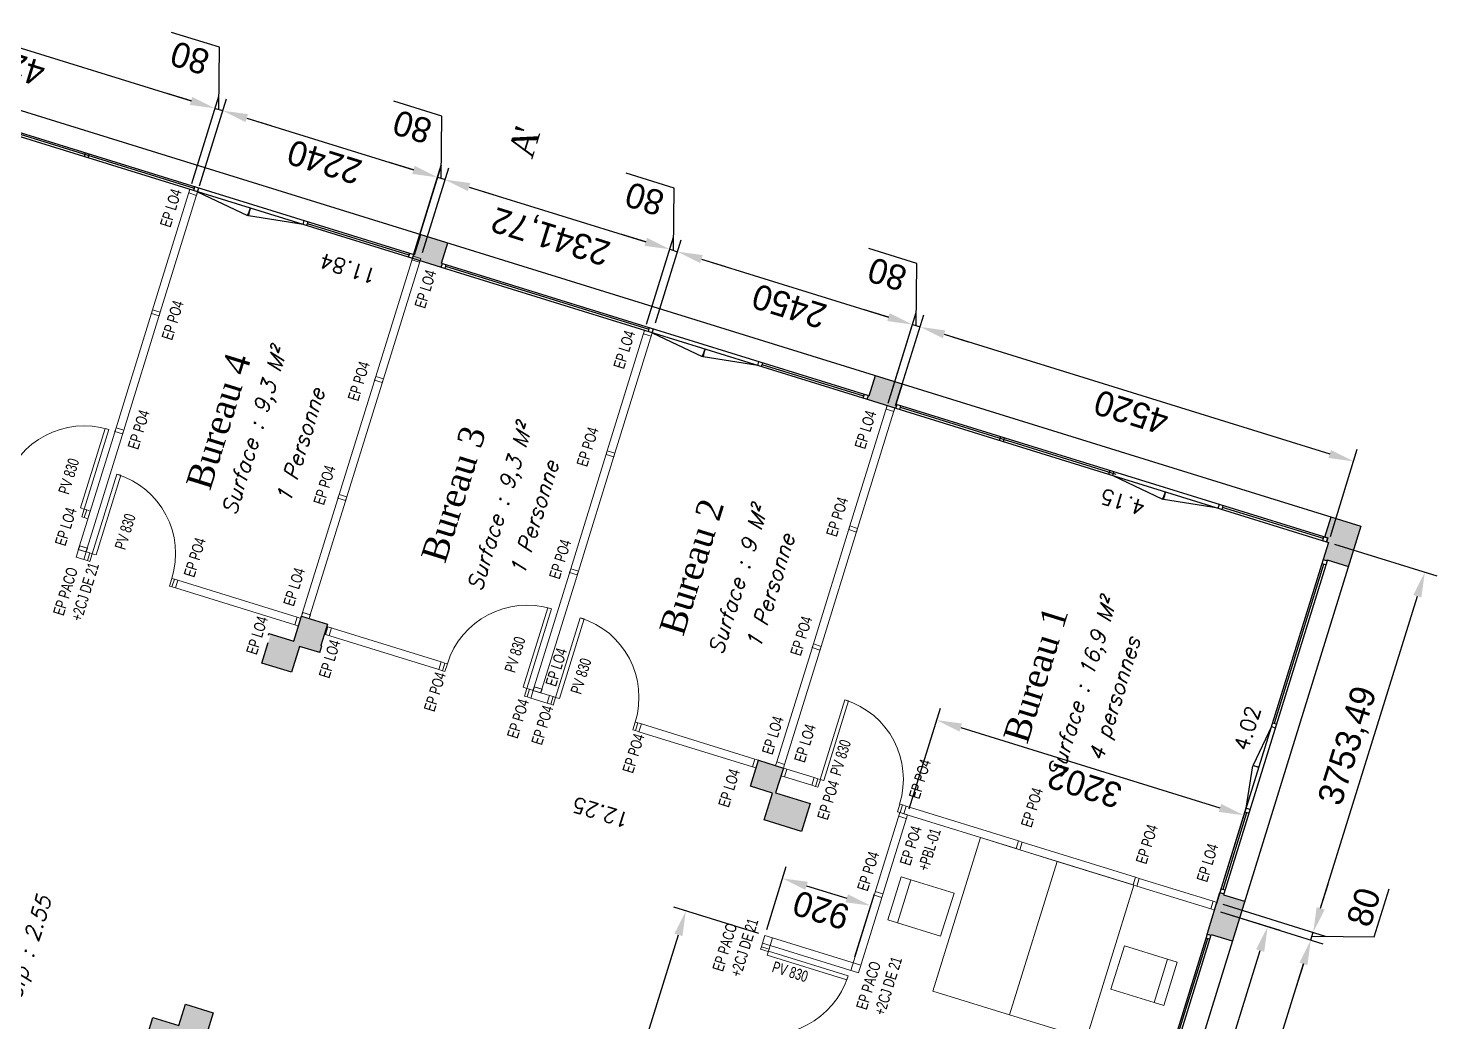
# Model space of a CAD drawing. Header units: metres. Extents: x -1642643 to 2228512, y -1236052 to 2422133.
# Drawn here: x 548357 to 562384, y 10762 to 20655 of the extents above; entities that cross this region are included whole.
import ezdxf
from ezdxf.enums import TextEntityAlignment as Align

# ---------------------------------------------------------------- set-up
doc = ezdxf.new("R2010")
doc.units = ezdxf.units.M
doc.header["$PDSIZE"] = 0.01
for name, color, linetype in [('ALTIMETRIE', 10, 'Continuous'), ('APPLAT-GRIS', 253, 'Continuous'), ('COTATION-PLANI', 4, 'Continuous'), ('FENETRE', 32, 'Continuous'), ('FENETRE-OUVRANT', 213, 'Continuous'), ('MUR', 130, 'Continuous'), ('TEXTES-PIECES', 23, 'Continuous')]:
    doc.layers.add(name, color=color, linetype=linetype)
for name, color, linetype, lineweight in [('cloison', 5, 'Continuous', 20), ('cotation', 7, 'Continuous', 20), ('MOB', 2, 'Continuous', 18)]:
    doc.layers.add(name, color=color, linetype=linetype, lineweight=lineweight)
doc.styles.add('Simplex 1.5', font='simplex.shx', dxfattribs={"height": 0.075})
doc.styles.add('style1', font='romans.shx', dxfattribs={"width": 0.7, "height": 10})
doc.styles.add('Times 3.0', font='times.ttf', dxfattribs={"height": 0.15})
doc.dimstyles.new('ISO-25', dxfattribs={"dimtxt": 2.5, "dimasz": 2.5, "dimexe": 1.25, "dimexo": 0.625, "dimtad": 1, "dimtxsty": 'Standard', "dimcen": 2.5, "dimadec": 0, "dimazin": 0, "dimtfac": 1, "dimtmove": 0, "dimatfit": 3, "dimfxl": 1, "dimarcsym": 0})

# ---------------------------------------------------------------- blocks, each defined once
blk = doc.blocks.new('*D209')
at = {"layer": 'cotation', "color": 0, "lineweight": -2, "transparency": 16777216}
for p, q in [((546044, 20594), (546238, 21222)), ((546440, 21028), (549979, 19931)), ((549986, 19110), (550255, 19977))]:
    blk.add_line(p, q, dxfattribs=at)
at = {"layer": 'cotation', "color": 0, "transparency": 16777216}
for points in [[(546428, 20989), (546452, 21068), (546201, 21102)], [(549967, 19891), (549991, 19971), (550218, 19857)]]:
    blk.add_solid(points, dxfattribs=at)
at = {"layer": 'Defpoints', "color": 0, "transparency": 16777216}
for p in [(546025, 20535), (550218, 19857), (549968, 19051)]:
    blk.add_point(p, dxfattribs=at)
at = {"layer": 'cotation', "color": 0, "transparency": 16777216, "insert": (548154, 20301), "char_height": 250, "attachment_point": 5, "rotation": 162.7748}
blk.add_mtext('4205', dxfattribs=at)
blk = doc.blocks.new('*D210')
at = {"layer": 'cotation', "color": 0, "lineweight": -2, "transparency": 16777216}
for p, q in [((550262, 20465), (549784, 20613)), ((550256, 19845), (550262, 20465)), ((549979, 19931), (549740, 20005)), ((549986, 19110), (550255, 19977)), ((550063, 19087), (550331, 19953)), ((550218, 19857), (550294, 19834)), ((550218, 19857), (550294, 19834)), ((550533, 19760), (550772, 19685))]:
    blk.add_line(p, q, dxfattribs=at)
at = {"layer": 'cotation', "color": 0, "transparency": 16777216}
for points in [[(549967, 19891), (549991, 19971), (550218, 19857)], [(550521, 19720), (550545, 19799), (550294, 19834)]]:
    blk.add_solid(points, dxfattribs=at)
at = {"layer": 'Defpoints', "color": 0, "transparency": 16777216}
for p in [(550294, 19834), (549968, 19051), (550044, 19027)]:
    blk.add_point(p, dxfattribs=at)
at = {"layer": 'cotation', "color": 0, "transparency": 16777216, "insert": (549967, 20360), "char_height": 250, "attachment_point": 5, "rotation": 162.7748}
blk.add_mtext('80', dxfattribs=at)
blk = doc.blocks.new('*D211')
at = {"layer": 'cotation', "color": 0, "lineweight": -2, "transparency": 16777216}
for p, q in [((550063, 19087), (550331, 19953)), ((550533, 19760), (552195, 19244)), ((552209, 18446), (552471, 19290))]:
    blk.add_line(p, q, dxfattribs=at)
at = {"layer": 'cotation', "color": 0, "transparency": 16777216}
for points in [[(550521, 19720), (550545, 19799), (550294, 19834)], [(552183, 19204), (552207, 19284), (552434, 19170)]]:
    blk.add_solid(points, dxfattribs=at)
at = {"layer": 'Defpoints', "color": 0, "transparency": 16777216}
for p in [(552434, 19170), (550044, 19027), (552191, 18386)]:
    blk.add_point(p, dxfattribs=at)
at = {"layer": 'cotation', "color": 0, "transparency": 16777216, "insert": (551308, 19323), "char_height": 250, "attachment_point": 5, "rotation": 162.7748}
blk.add_mtext('2240', dxfattribs=at)
blk = doc.blocks.new('*D212')
at = {"layer": 'cotation', "color": 0, "lineweight": -2, "transparency": 16777216}
for p, q in [((552476, 19779), (551998, 19927)), ((552470, 19159), (552476, 19779)), ((552193, 19245), (551954, 19319)), ((552196, 18410), (552469, 19290)), ((552284, 18423), (552545, 19266)), ((552432, 19171), (552508, 19147)), ((552432, 19171), (552508, 19147)), ((552747, 19073), (552986, 18999))]:
    blk.add_line(p, q, dxfattribs=at)
at = {"layer": 'cotation', "color": 0, "transparency": 16777216}
for points in [[(552181, 19205), (552206, 19285), (552432, 19171)], [(552735, 19033), (552760, 19113), (552508, 19147)]]:
    blk.add_solid(points, dxfattribs=at)
at = {"layer": 'Defpoints', "color": 0, "transparency": 16777216}
for p in [(552508, 19147), (552178, 18350), (552265, 18363)]:
    blk.add_point(p, dxfattribs=at)
at = {"layer": 'cotation', "color": 0, "transparency": 16777216, "insert": (552182, 19674), "char_height": 250, "attachment_point": 5, "rotation": 162.7748}
blk.add_mtext('80', dxfattribs=at)
blk = doc.blocks.new('*D213')
at = {"layer": 'cotation', "color": 0, "lineweight": -2, "transparency": 16777216}
for p, q in [((552284, 18423), (552545, 19266)), ((552747, 19073), (554506, 18528)), ((554514, 17707), (554782, 18573))]:
    blk.add_line(p, q, dxfattribs=at)
at = {"layer": 'cotation', "color": 0, "transparency": 16777216}
for points in [[(552735, 19033), (552760, 19113), (552508, 19147)], [(554494, 18488), (554519, 18567), (554745, 18454)]]:
    blk.add_solid(points, dxfattribs=at)
at = {"layer": 'Defpoints', "color": 0, "transparency": 16777216}
for p in [(554745, 18454), (552265, 18363), (554495, 17647)]:
    blk.add_point(p, dxfattribs=at)
at = {"layer": 'cotation', "color": 0, "transparency": 16777216, "insert": (553565, 18601), "char_height": 250, "attachment_point": 5, "rotation": 162.7748}
blk.add_mtext('2341,72', dxfattribs=at)
blk = doc.blocks.new('*D214')
at = {"layer": 'cotation', "color": 0, "lineweight": -2, "transparency": 16777216}
for p, q in [((554789, 19062), (554311, 19210)), ((554783, 18442), (554789, 19062)), ((554506, 18528), (554268, 18602)), ((554514, 17707), (554782, 18573)), ((554602, 17721), (554859, 18549)), ((554745, 18454), (554822, 18430)), ((554745, 18454), (554822, 18430)), ((555060, 18356), (555299, 18282))]:
    blk.add_line(p, q, dxfattribs=at)
at = {"layer": 'cotation', "color": 0, "transparency": 16777216}
for points in [[(554494, 18488), (554519, 18567), (554745, 18454)], [(555048, 18316), (555073, 18396), (554822, 18430)]]:
    blk.add_solid(points, dxfattribs=at)
at = {"layer": 'Defpoints', "color": 0, "transparency": 16777216}
for p in [(554822, 18430), (554495, 17647), (554583, 17662)]:
    blk.add_point(p, dxfattribs=at)
at = {"layer": 'cotation', "color": 0, "transparency": 16777216, "insert": (554495, 18957), "char_height": 250, "attachment_point": 5, "rotation": 162.7748}
blk.add_mtext('80', dxfattribs=at)
blk = doc.blocks.new('*D215')
at = {"layer": 'cotation', "color": 0, "lineweight": -2, "transparency": 16777216}
for p, q in [((554602, 17721), (554859, 18549)), ((555060, 18356), (556923, 17778)), ((556919, 16921), (557199, 17824))]:
    blk.add_line(p, q, dxfattribs=at)
at = {"layer": 'cotation', "color": 0, "transparency": 16777216}
for points in [[(555048, 18316), (555073, 18396), (554822, 18430)], [(556911, 17739), (556935, 17818), (557162, 17704)]]:
    blk.add_solid(points, dxfattribs=at)
at = {"layer": 'Defpoints', "color": 0, "transparency": 16777216}
for p in [(557162, 17704), (554583, 17662), (556900, 16862)]:
    blk.add_point(p, dxfattribs=at)
at = {"layer": 'cotation', "color": 0, "transparency": 16777216, "insert": (555936, 17888), "char_height": 250, "attachment_point": 5, "rotation": 162.7748}
blk.add_mtext('2450', dxfattribs=at)
blk = doc.blocks.new('*D216')
at = {"layer": 'cotation', "color": 0, "lineweight": -2, "transparency": 16777216}
for p, q in [((557206, 18312), (556728, 18460)), ((557200, 17693), (557206, 18312)), ((556923, 17778), (556684, 17852)), ((556942, 16996), (557199, 17824)), ((556995, 16898), (557275, 17800)), ((557162, 17704), (557238, 17681)), ((557162, 17704), (557238, 17681)), ((557477, 17607), (557716, 17533))]:
    blk.add_line(p, q, dxfattribs=at)
at = {"layer": 'cotation', "color": 0, "transparency": 16777216}
for points in [[(556911, 17739), (556935, 17818), (557162, 17704)], [(557465, 17567), (557489, 17646), (557238, 17681)]]:
    blk.add_solid(points, dxfattribs=at)
at = {"layer": 'Defpoints', "color": 0, "transparency": 16777216}
for p in [(557238, 17681), (556923, 16936), (556977, 16838)]:
    blk.add_point(p, dxfattribs=at)
at = {"layer": 'cotation', "color": 0, "transparency": 16777216, "insert": (556911, 18207), "char_height": 250, "attachment_point": 5, "rotation": 162.7748}
blk.add_mtext('80', dxfattribs=at)
blk = doc.blocks.new('*D217')
at = {"layer": 'cotation', "color": 0, "lineweight": -2, "transparency": 16777216}
for p, q in [((556995, 16898), (557275, 17800)), ((557477, 17607), (561317, 16416)), ((561324, 15595), (561592, 16462))]:
    blk.add_line(p, q, dxfattribs=at)
at = {"layer": 'cotation', "color": 0, "transparency": 16777216}
for points in [[(557465, 17567), (557489, 17646), (557238, 17681)], [(561304, 16376), (561329, 16456), (561555, 16342)]]:
    blk.add_solid(points, dxfattribs=at)
at = {"layer": 'Defpoints', "color": 0, "transparency": 16777216}
for p in [(556977, 16838), (561555, 16342), (561305, 15536)]:
    blk.add_point(p, dxfattribs=at)
at = {"layer": 'cotation', "color": 0, "transparency": 16777216, "insert": (559341, 16832), "char_height": 250, "attachment_point": 5, "rotation": 162.7748}
blk.add_mtext('4520', dxfattribs=at)
blk = doc.blocks.new('*D220')
at = {"layer": 'cotation', "color": 0, "lineweight": -2, "transparency": 16777216}
for p, q in [((560230, 11856), (561248, 11540)), ((558855, 4241), (561055, 11338)), ((557881, 4281), (558900, 3965))]:
    blk.add_line(p, q, dxfattribs=at)
at = {"layer": 'cotation', "color": 0, "transparency": 16777216}
for points in [[(561015, 11350), (561095, 11326), (561129, 11577)], [(558815, 4254), (558895, 4229), (558781, 4002)]]:
    blk.add_solid(points, dxfattribs=at)
at = {"layer": 'Defpoints', "color": 0, "transparency": 16777216}
for p in [(560170, 11874), (561129, 11577), (557822, 4300)]:
    blk.add_point(p, dxfattribs=at)
at = {"layer": 'cotation', "color": 0, "transparency": 16777216, "insert": (559776, 7845), "char_height": 250, "attachment_point": 5, "rotation": 72.7748}
blk.add_mtext('7930', dxfattribs=at)
blk = doc.blocks.new('*D221')
at = {"layer": 'cotation', "color": 0, "lineweight": -2, "transparency": 16777216}
for p, q in [((561227, 11892), (561301, 12131)), ((561761, 11609), (561909, 12087)), ((560253, 11932), (561272, 11616)), ((560230, 11856), (561248, 11540)), ((561129, 11577), (561153, 11653)), ((561129, 11577), (561153, 11653)), ((561141, 11615), (561761, 11609)), ((561055, 11338), (560981, 11099))]:
    blk.add_line(p, q, dxfattribs=at)
at = {"layer": 'cotation', "color": 0, "transparency": 16777216}
for points in [[(561187, 11904), (561267, 11880), (561153, 11653)], [(561015, 11350), (561095, 11326), (561129, 11577)]]:
    blk.add_solid(points, dxfattribs=at)
at = {"layer": 'Defpoints', "color": 0, "transparency": 16777216}
for p in [(560194, 11951), (560170, 11874), (561153, 11653)]:
    blk.add_point(p, dxfattribs=at)
at = {"layer": 'cotation', "color": 0, "transparency": 16777216, "insert": (561656, 11904), "char_height": 250, "attachment_point": 5, "rotation": 72.7748}
blk.add_mtext('80', dxfattribs=at)
blk = doc.blocks.new('*D222')
at = {"layer": 'cotation', "color": 0, "lineweight": -2, "transparency": 16777216}
for p, q in [((561365, 15517), (562384, 15201)), ((561227, 11892), (562190, 15000)), ((560253, 11932), (561272, 11616))]:
    blk.add_line(p, q, dxfattribs=at)
at = {"layer": 'cotation', "color": 0, "transparency": 16777216}
for points in [[(562150, 15012), (562230, 14987), (562264, 15238)], [(561187, 11904), (561267, 11880), (561153, 11653)]]:
    blk.add_solid(points, dxfattribs=at)
at = {"layer": 'Defpoints', "color": 0, "transparency": 16777216}
for p in [(561305, 15536), (562264, 15238), (560194, 11951)]:
    blk.add_point(p, dxfattribs=at)
at = {"layer": 'cotation', "color": 0, "transparency": 16777216, "insert": (561510, 13507), "char_height": 250, "attachment_point": 5, "rotation": 72.7748}
blk.add_mtext('3753,49', dxfattribs=at)
blk = doc.blocks.new('*D248')
at = {"layer": 'cotation', "color": 0, "lineweight": -2, "transparency": 16777216}
for p, q in [((555633, 11641), (554786, 11904)), ((553658, 7842), (554832, 11628)), ((554311, 7377), (553464, 7640))]:
    blk.add_line(p, q, dxfattribs=at)
at = {"layer": 'cotation', "color": 0, "transparency": 16777216}
for points in [[(554792, 11640), (554872, 11616), (554906, 11867)], [(553618, 7854), (553698, 7829), (553584, 7603)]]:
    blk.add_solid(points, dxfattribs=at)
at = {"layer": 'Defpoints', "color": 0, "transparency": 16777216}
for p in [(554906, 11867), (555693, 11623), (554371, 7359)]:
    blk.add_point(p, dxfattribs=at)
at = {"layer": 'cotation', "color": 0, "transparency": 16777216, "insert": (554066, 9790), "char_height": 250, "attachment_point": 5, "rotation": 72.7748}
blk.add_mtext('4464', dxfattribs=at)
blk = doc.blocks.new('*D249')
at = {"layer": 'cotation', "color": 0, "lineweight": -2, "transparency": 16777216}
for p, q in [((555711, 11682), (555906, 12309)), ((556107, 12116), (556509, 11992)), ((556590, 11410), (556784, 12037))]:
    blk.add_line(p, q, dxfattribs=at)
at = {"layer": 'cotation', "color": 0, "transparency": 16777216}
for points in [[(556095, 12076), (556120, 12156), (555869, 12190)], [(556496, 11952), (556521, 12031), (556747, 11918)]]:
    blk.add_solid(points, dxfattribs=at)
at = {"layer": 'Defpoints', "color": 0, "transparency": 16777216}
for p in [(556747, 11918), (555693, 11623), (556572, 11350)]:
    blk.add_point(p, dxfattribs=at)
at = {"layer": 'cotation', "color": 0, "transparency": 16777216, "insert": (556253, 11875), "char_height": 250, "attachment_point": 5, "rotation": 162.7748}
blk.add_mtext('920', dxfattribs=at)
blk = doc.blocks.new('*D250')
at = {"layer": 'cotation', "color": 0, "lineweight": -2, "transparency": 16777216}
for p, q in [((560230, 11856), (560819, 11673)), ((559011, 6266), (560625, 11471)), ((558468, 6172), (559057, 5990))]:
    blk.add_line(p, q, dxfattribs=at)
at = {"layer": 'cotation', "color": 0, "transparency": 16777216}
for points in [[(560585, 11484), (560665, 11459), (560699, 11710)], [(558972, 6278), (559051, 6253), (558937, 6027)]]:
    blk.add_solid(points, dxfattribs=at)
at = {"layer": 'Defpoints', "color": 0, "transparency": 16777216}
for p in [(560170, 11874), (560699, 11710), (558408, 6191)]:
    blk.add_point(p, dxfattribs=at)
at = {"layer": 'cotation', "color": 0, "transparency": 16777216, "insert": (559639, 8924), "char_height": 250, "attachment_point": 5, "rotation": 72.7748}
blk.add_mtext('5950', dxfattribs=at)
blk = doc.blocks.new('*D252')
at = {"layer": 'cotation', "color": 0, "lineweight": -2, "transparency": 16777216}
for p, q in [((557130, 12882), (557441, 13885)), ((557643, 13692), (560224, 12892)), ((560189, 11934), (560500, 12937))]:
    blk.add_line(p, q, dxfattribs=at)
at = {"layer": 'cotation', "color": 0, "transparency": 16777216}
for points in [[(557631, 13652), (557655, 13732), (557404, 13766)], [(560212, 12852), (560236, 12932), (560463, 12818)]]:
    blk.add_solid(points, dxfattribs=at)
at = {"layer": 'Defpoints', "color": 0, "transparency": 16777216}
for p in [(557112, 12822), (560463, 12818), (560170, 11874)]:
    blk.add_point(p, dxfattribs=at)
at = {"layer": 'cotation', "color": 0, "transparency": 16777216, "insert": (558878, 13113), "char_height": 250, "attachment_point": 5, "rotation": 162.7748}
blk.add_mtext('3202', dxfattribs=at)

msp = doc.modelspace()

# ---------------------------------------------------------------- hatches: boundary and pattern name
at = {"layer": 'APPLAT-GRIS'}
for points in [[(552267.22309, 18599.5246), (552205.03614, 18398.94349), (552195.48465, 18401.90477), (552183.63952, 18363.69884), (552470.18397, 18274.86034), (552482.0291, 18313.06626), (552472.47762, 18316.02755), (552534.66457, 18516.60866)], [(556794.62534, 17195.87618), (556732.43838, 16995.29507), (556722.8869, 16998.25635), (556711.04177, 16960.05042), (556997.58622, 16871.21192), (557009.43135, 16909.41784), (556999.87987, 16912.37913), (557062.06682, 17112.96024)], [(561331.57907, 15789.26648), (561269.39211, 15588.68536), (561298.04656, 15579.80151), (561286.20143, 15541.59559), (561305.30439, 15535.67302), (561252.00128, 15363.74635), (561290.20721, 15351.90122), (561293.16849, 15361.4527), (561503.30109, 15296.30446), (561627.675, 15697.46669)], [(550754.36423, 14629.46029), (550748.44166, 14610.35733), (550766.92925, 14604.62555), (550746.05527, 14537.29752), (550682.97993, 14333.85096), (550979.07586, 14242.05117), (551059.03051, 14499.94117), (551259.61163, 14437.75421), (551280.34061, 14504.61458), (551271.40451, 14507.38508), (551337.58613, 14720.85078), (551079.69612, 14800.80544), (551002.70275, 14552.46692)], [(555799.52664, 13040.69599), (555876.52001, 13289.03451), (555628.18149, 13366.02789), (555548.22684, 13108.13789), (555767.91091, 13040.02836), (555684.99497, 12772.58688), (556057.50275, 12657.09682), (556143.37998, 12934.08979)], [(560259.68052, 12027.98565), (560262.6418, 12037.53713), (560224.43588, 12049.38226), (560099.02859, 11644.88693), (560096.06731, 11635.33544), (560134.27324, 11623.49031), (560137.23452, 11633.04179), (560347.36711, 11567.89355), (560469.81312, 11962.83741)], [(549599.81777, 10806.39299), (549513.94055, 10529.40002), (549800.48499, 10440.56151), (549874.51708, 10679.34855), (550122.8556, 10602.35518), (550199.84897, 10850.6937), (549922.85601, 10936.57092), (549857.70777, 10726.43833)]]:
    msp.add_hatch(color=256, dxfattribs=at).paths.add_polyline_path(points)

# ---------------------------------------------------------------- linework, layer by layer
at = {"layer": 'cloison', "color": 1}
for p, q in [((549967.6958, 19050.71663), (549595.90972, 17851.53803)), ((549672.32158, 17827.84777), (550044.10766, 19027.02636)), ((552188.95466, 18386.64362), (551817.16858, 17187.46502)), ((551893.58044, 17163.77475), (552265.36652, 18362.95335)), ((549595.90972, 17851.53803), (549231.67184, 16676.70581)), ((549308.08369, 16653.01554), (549672.32158, 17827.84777)), ((554495.09802, 17647.06823), (554123.31194, 16447.88963)), ((554199.72379, 16424.19936), (554571.50987, 17623.37796)), ((551817.16858, 17187.46502), (551452.9307, 16012.63279)), ((551529.34255, 15988.94252), (551893.58044, 17163.77475)), ((556911.62288, 16897.86347), (556539.8368, 15698.68487)), ((556616.24865, 15674.9946), (556988.03473, 16874.1732)), ((549231.67184, 16676.70581), (548867.43396, 15501.87358)), ((548943.84581, 15478.18331), (549308.08369, 16653.01554)), ((554123.31194, 16447.88963), (553759.07406, 15273.0574)), ((553835.48591, 15249.36713), (554199.72379, 16424.19936)), ((551452.9307, 16012.63279), (551088.69282, 14837.80056)), ((551165.10467, 14814.11029), (551529.34255, 15988.94252)), ((556539.8368, 15698.68487), (556175.59892, 14523.85264)), ((556252.01077, 14500.16237), (556616.24865, 15674.9946)), ((553759.07406, 15273.0574), (553394.83618, 14098.22517)), ((553471.24803, 14074.53491), (553835.48591, 15249.36713)), ((556175.59892, 14523.85264), (555811.36104, 13349.02041)), ((555887.77289, 13325.33014), (556252.01077, 14500.16237)), ((556160.38745, 13117.26933), (555889.12538, 13201.36979)), ((556184.07772, 13193.68119), (555912.81564, 13277.78164))]:
    msp.add_line(p, q, dxfattribs=at)
at = {"layer": 'cloison'}
for p, q in [((549848.75296, 15157.84696), (551036.44455, 14789.62224)), ((549825.06269, 15081.43511), (551012.75428, 14713.21039)), ((556547.87588, 11273.8419), (557035.30316, 12846.01576)), ((556624.28773, 11250.15163), (557111.71501, 12822.32549)), ((557024.05028, 12809.72013), (557100.46213, 12786.02986)), ((557035.30316, 12846.01576), (557111.71501, 12822.32549)), ((556780.33664, 12023.6332), (556856.7485, 11999.94293)), ((556791.58952, 12059.92883), (556868.00137, 12036.23856)), ((555745.55143, 11522.58972), (555769.2417, 11599.00157)), ((555745.55143, 11522.58972), (556624.28773, 11250.15163)), ((555769.2417, 11599.00157), (556647.978, 11326.56348))]:
    msp.add_line(p, q, dxfattribs=at)
at = {"layer": 'cloison', "color": 5}
for p, q in [((552445.98919, 14268.85891), (551317.00407, 14618.88263)), ((552469.67946, 14345.27076), (551340.69434, 14695.29448)), ((554439.21048, 13650.89263), (555568.19559, 13300.86891)), ((554462.90075, 13727.30448), (555591.88586, 13377.28076)), ((558218.54332, 12562.92777), (557099.10965, 12909.99022)), ((558194.85305, 12486.51592), (557075.41938, 12833.57837)), ((559383.82407, 12201.65118), (558254.83895, 12551.6749)), ((559360.1338, 12125.23932), (558231.14868, 12475.26304)), ((560133.80377, 11885.37536), (559396.42943, 12113.98645)), ((560157.49404, 11961.78722), (559420.1197, 12190.3983))]:
    msp.add_line(p, q, dxfattribs=at)
at = {"layer": 'cloison', "color": 1}
for points in [[(550032.85478, 18990.73073), (549956.44293, 19014.421), (549967.6958, 19050.71663), (550044.10766, 19027.02636)], [(552254.11364, 18326.65772), (552177.70179, 18350.34799), (552188.95466, 18386.64362), (552265.36652, 18362.95335)], [(549661.0687, 17791.55214), (549584.65685, 17815.2424), (549595.90972, 17851.53803), (549672.32158, 17827.84777)], [(554560.25699, 17587.08233), (554483.84514, 17610.7726), (554495.09802, 17647.06823), (554571.50987, 17623.37796)], [(551882.32756, 17127.47912), (551805.91571, 17151.16939), (551817.16858, 17187.46502), (551893.58044, 17163.77475)], [(556976.78186, 16837.87757), (556900.37, 16861.56784), (556911.62288, 16897.86347), (556988.03473, 16874.1732)], [(549296.83082, 16616.71991), (549220.41896, 16640.41018), (549231.67184, 16676.70581), (549308.08369, 16653.01554)], [(554188.47091, 16387.90373), (554112.05906, 16411.594), (554123.31194, 16447.88963), (554199.72379, 16424.19936)], [(551518.08968, 15952.64689), (551441.67782, 15976.33716), (551452.9307, 16012.63279), (551529.34255, 15988.94252)], [(556604.99577, 15638.69897), (556528.58392, 15662.38924), (556539.8368, 15698.68487), (556616.24865, 15674.9946)], [(548932.59294, 15441.88768), (548856.18108, 15465.57795), (548867.43396, 15501.87358), (548943.84581, 15478.18331)], [(548858.43726, 15464.87845), (548934.84912, 15441.18819), (548946.10199, 15477.48382), (548869.69014, 15501.17408)], [(553824.23303, 15213.07151), (553747.82118, 15236.76177), (553759.07406, 15273.0574), (553835.48591, 15249.36713)], [(551153.8518, 14777.81466), (551077.43994, 14801.50493), (551088.69282, 14837.80056), (551165.10467, 14814.11029)], [(551079.69612, 14800.80544), (551156.10798, 14777.11517), (551167.36085, 14813.4108), (551090.949, 14837.10107)], [(556240.75789, 14463.86674), (556164.34604, 14487.55701), (556175.59892, 14523.85264), (556252.01077, 14500.16237)], [(553361.02112, 13985.16794), (553384.71139, 14061.57979), (553547.86881, 14010.99545), (553524.17855, 13934.5836)], [(553459.99515, 14038.23928), (553383.5833, 14061.92954), (553394.83618, 14098.22517), (553471.24803, 14074.53491)], [(553385.83948, 14061.23005), (553462.25133, 14037.53978), (553473.50421, 14073.83541), (553397.09236, 14097.52568)], [(555591.88586, 13377.28076), (555568.19559, 13300.86891), (555604.49122, 13289.61604), (555628.18149, 13366.02789)], [(555876.52001, 13289.03451), (555800.10816, 13312.72478), (555811.36104, 13349.02041), (555887.77289, 13325.33014)], [(555912.81564, 13277.78164), (555889.12538, 13201.36979), (555852.82975, 13212.62267), (555876.52001, 13289.03452)], [(556220.37335, 13182.42831), (556196.68308, 13106.01646), (556160.38745, 13117.26933), (556184.07772, 13193.68119)]]:
    msp.add_lwpolyline(points, close=True, dxfattribs=at)
at = {"layer": 'cloison'}
for points in [[(548914.63104, 15866.23968), (548876.42511, 15878.08481), (549122.21165, 16670.85778), (549160.41757, 16659.01264)], [(548994.85051, 15422.58572), (549033.05643, 15410.74058), (549278.84297, 16203.51355), (549240.63705, 16215.35868)], [(548914.63104, 15866.23968), (548939.46489, 15858.54034), (548915.77462, 15782.12849), (548890.94077, 15789.82782)], [(548952.07025, 15770.87561), (548975.76052, 15847.28746), (548939.46489, 15858.54034), (548915.77462, 15782.12849)], [(548910.03076, 15365.12608), (548933.72103, 15441.53793), (548857.30917, 15465.2282), (548833.61891, 15388.81635)], [(548833.61891, 15388.81635), (548857.30917, 15465.2282), (548933.72103, 15441.53793), (548910.03076, 15365.12608)], [(548910.03076, 15365.12608), (548933.72103, 15441.53793), (548970.01666, 15430.28505), (548946.32639, 15353.8732)], [(548994.85051, 15422.58572), (548970.01666, 15430.28505), (548946.32639, 15353.8732), (548971.16024, 15346.17386)], [(549812.45733, 15169.09984), (549787.62348, 15176.79918), (549763.93321, 15100.38733), (549788.76706, 15092.68799)], [(549788.76706, 15092.68799), (549812.45733, 15169.09984), (549848.75296, 15157.84696), (549825.06269, 15081.43511)], [(553323.58191, 14080.53201), (553285.37598, 14092.37715), (553531.16252, 14885.15011), (553569.36844, 14873.30498)], [(551036.44455, 14789.62224), (551012.75428, 14713.21039), (551049.04991, 14701.95751), (551072.74018, 14778.36937)], [(553608.9983, 13992.04324), (553647.20422, 13980.1981), (553892.99076, 14772.97107), (553854.78483, 14784.8162)], [(551353.2997, 14607.62975), (551376.98997, 14684.04161), (551340.69434, 14695.29448), (551317.00407, 14618.88263)], [(552482.28482, 14257.60603), (552505.97509, 14334.01789), (552469.67946, 14345.27076), (552445.98919, 14268.85891)], [(552505.97509, 14334.01789), (552530.80894, 14326.31855), (552507.11867, 14249.9067), (552482.28482, 14257.60603)], [(553323.58191, 14080.53201), (553348.41576, 14072.83268), (553324.72549, 13996.42082), (553299.89164, 14004.12016)], [(553361.02112, 13985.16795), (553384.71139, 14061.5798), (553348.41576, 14072.83268), (553324.72549, 13996.42082)], [(553524.17855, 13934.5836), (553547.86881, 14010.99545), (553584.16444, 13999.74257), (553560.47418, 13923.33072)], [(553608.9983, 13992.04324), (553584.16444, 13999.74257), (553560.47418, 13923.33072), (553585.30803, 13915.63138)], [(556241.71148, 13175.81277), (556279.9174, 13163.96763), (556525.70394, 13956.7406), (556487.49801, 13968.58573)], [(554426.60512, 13738.55736), (554401.77126, 13746.2567), (554378.081, 13669.84485), (554402.91485, 13662.14551)], [(554402.91485, 13662.14551), (554426.60512, 13738.55736), (554462.90075, 13727.30448), (554439.21048, 13650.89263)], [(556220.37335, 13182.42831), (556245.2072, 13174.72897), (556221.51693, 13098.31712), (556196.68308, 13106.01646)], [(557037.98017, 12928.94243), (557062.81402, 12921.2431), (557039.12375, 12844.83125), (557014.2899, 12852.53058)], [(557075.41938, 12833.57837), (557099.10965, 12909.99022), (557062.81402, 12921.2431), (557039.12375, 12844.83125)], [(559396.42943, 12113.98645), (559420.1197, 12190.3983), (559383.82407, 12201.65118), (559360.1338, 12125.23932)], [(560170.0994, 11874.12249), (560193.78967, 11950.53434), (560157.49404, 11961.78722), (560133.80377, 11885.37536)], [(555734.29856, 11486.29409), (555726.59922, 11461.46024), (555650.18737, 11485.15051), (555657.8867, 11509.98436)], [(555734.29856, 11486.29409), (555657.8867, 11509.98436), (555669.13958, 11546.27999), (555745.55143, 11522.58972)], [(555769.2417, 11599.00157), (555745.55143, 11522.58972), (555669.13958, 11546.27999), (555692.82985, 11622.69184)], [(555727.68301, 11464.95596), (555715.83788, 11426.75004), (556508.61085, 11180.9635), (556520.45598, 11219.16943)]]:
    msp.add_lwpolyline(points, close=True, dxfattribs=at)
at = {"layer": 'cloison', "color": 5}
msp.add_lwpolyline([(558254.83895, 12551.6749), (558231.14868, 12475.26304), (558194.85305, 12486.51592), (558218.54332, 12562.92777)], close=True, dxfattribs=at)
at = {"layer": 'cloison'}
for centre, start, end in [((548914.63104, 15866.23968), 72.774789004, 162.774789001), ((548994.85051, 15422.58572), 342.774789001, 72.774788996), ((553323.58191, 14080.53201), 72.774789004, 162.774789001), ((553608.9983, 13992.04324), 342.774789001, 72.774788996), ((556241.71148, 13175.81277), 342.774789001, 72.774788996), ((555727.68301, 11464.95596), 252.774789004, 342.774788997)]:
    msp.add_arc(centre, 830, start, end, dxfattribs=at)
at = {"layer": 'FENETRE'}
for p, q in [((547942.78172, 19678.50875), (552183.63952, 18363.69884)), ((547954.62685, 19716.71468), (552195.48465, 18401.90477)), ((552470.18397, 18274.86034), (556711.04177, 16960.05042)), ((552470.18397, 18274.86034), (556711.04177, 16960.05042)), ((552482.0291, 18313.06626), (556722.8869, 16998.25635)), ((552482.0291, 18313.06626), (556722.8869, 16998.25635)), ((556997.58622, 16871.21192), (561286.20143, 15541.59559)), ((557009.43135, 16909.41784), (561298.04656, 15579.80151)), ((557341.43955, 16764.60571), (557341.43386, 16764.60747)), ((561252.00128, 15363.74635), (560224.43588, 12049.38226)), ((561290.20721, 15351.90122), (560262.6418, 12037.53713)), ((560096.06731, 11635.33544), (559032.9665, 8206.35357)), ((560134.27324, 11623.49031), (559071.17243, 8194.50844))]:
    msp.add_line(p, q, dxfattribs=at)
at = {"layer": 'FENETRE', "flags": 128}
for points in [[(550011.8243, 19057.97446), (547986.91021, 19685.76658)], [(548917.03283, 19376.45783), (548928.87797, 19414.66375)], [(548955.23876, 19364.61269), (548967.08389, 19402.81862)], [(550005.90173, 19038.8715), (550017.74686, 19077.07743)], [(550044.10766, 19027.02637), (550055.95279, 19065.23229)], [(551094.77062, 18701.28517), (551106.61576, 18739.4911)], [(551132.97655, 18689.44004), (551144.82168, 18727.64596)], [(552151.35616, 18394.64694), (551138.89912, 18708.543)], [(552145.43359, 18375.54398), (552157.27873, 18413.7499)], [(552183.63952, 18363.69884), (552195.48465, 18401.90477)], [(552470.18397, 18274.86034), (552482.0291, 18313.06626)], [(552508.38989, 18263.0152), (552520.23503, 18301.22113)], [(554539.22655, 17654.32604), (552514.31246, 18282.11816)], [(554533.30398, 17635.22308), (554545.14911, 17673.42901)], [(554571.5099, 17623.37795), (554583.35504, 17661.58387)], [(555622.17287, 17297.63675), (555634.01801, 17335.84268)], [(555660.3788, 17285.79162), (555672.22393, 17323.99754)], [(556678.75841, 16990.99852), (555666.30137, 17304.89458)], [(556672.83584, 16971.89556), (556684.68098, 17010.10149)], [(556711.04177, 16960.05042), (556722.8869, 16998.25635)], [(556997.58622, 16871.21192), (557009.43135, 16909.41784)], [(557035.79214, 16859.36678), (557047.63728, 16897.57271)], [(559190.18267, 16212.37173), (557041.71471, 16878.46975)], [(558029.14619, 16551.39331), (558040.99132, 16589.59923)], [(558067.35212, 16539.54817), (558079.19725, 16577.7541)], [(559118.01512, 16213.80696), (559129.86025, 16252.01289)], [(559156.22104, 16201.96183), (559168.06618, 16240.16775)], [(560206.88401, 15876.22063), (560218.72915, 15914.42656)], [(560245.08994, 15864.3755), (560256.93507, 15902.58143)], [(561253.91806, 15572.54368), (560251.01251, 15883.47846)], [(561247.9955, 15553.44072), (561259.84063, 15591.64664)], [(561286.20142, 15541.59558), (561298.04656, 15579.80151)], [(560767.68604, 13734.07193), (561259.25911, 15319.61786)], [(561240.15615, 15325.54043), (561278.36208, 15313.69529)], [(561252.00128, 15363.74635), (561290.20721, 15351.90122)], [(551259.61163, 14437.75421), (551280.34061, 14504.61458)], [(560736.73794, 13701.78857), (560774.94387, 13689.94343)], [(560748.58307, 13739.99449), (560786.789, 13728.14936)], [(560255.38397, 12081.66562), (560492.28666, 12845.78414)], [(560473.1837, 12851.70671), (560511.38963, 12839.86158)], [(560485.02884, 12889.91264), (560523.23476, 12878.0675)], [(560236.28101, 12087.58819), (560274.48694, 12075.74305)], [(560224.43588, 12049.38226), (560262.6418, 12037.53713)], [(559596.94565, 9957.90361), (560103.32514, 11591.20695)], [(560084.22218, 11597.12952), (560122.4281, 11585.28438)], [(560096.06731, 11635.33544), (560134.27324, 11623.49031)]]:
    msp.add_lwpolyline(points, dxfattribs=at)
at = {"layer": 'FENETRE-OUVRANT'}
for points in [[(550044.10762, 19027.02638), (550540.3523, 18789.87399)], [(551094.77066, 18701.28517), (550551.40393, 18786.44761)], [(554571.50987, 17623.37796), (555067.75455, 17386.22557)], [(555622.17291, 17297.63675), (555078.80618, 17382.79919)], [(559156.22101, 16201.96184), (559652.46569, 15964.80945)], [(560206.88405, 15876.22063), (559663.51732, 15961.38307)], [(560736.73794, 13701.78857), (560553.48383, 13318.32679)], [(560485.02884, 12889.91264), (560550.83617, 13309.7869)]]:
    msp.add_lwpolyline(points, dxfattribs=at)
for centre, radius, start, end in [((550044.10766, 19027.02637), 550, 334.457140794, 342.774788993), ((551094.77062, 18701.28517), 550, 162.774788989, 171.092437189), ((554571.5099, 17623.37795), 550, 334.457140794, 342.774788993), ((555622.17287, 17297.63675), 550, 162.774788989, 171.092437189), ((559156.22104, 16201.96183), 550, 334.457140794, 342.774788993), ((560206.88401, 15876.22063), 550, 162.774788989, 171.092437189), ((560485.02884, 12889.91264), 425, 72.77478898, 81.092437171), ((560736.73794, 13701.78857), 425, 244.457140754, 252.774788941)]:
    msp.add_arc(centre, radius, start, end, dxfattribs=at)
at = {"layer": 'MOB', "color": 0}
for points in [[(557839.53791, 12596.67568), (557365.73253, 11068.43863), (558129.85106, 10831.53595), (558603.65643, 12359.77299)], [(558603.65643, 12359.77299), (558129.85106, 10831.53595), (558893.96958, 10594.63326), (559367.77495, 12122.87031)], [(557146.32941, 12177.15479), (557013.07165, 11747.33812), (556917.55684, 11776.95096), (557050.8146, 12206.76762)], [(557146.32941, 12177.15479), (557013.07165, 11747.33812), (557442.88832, 11614.08036), (557576.14608, 12043.89703)], [(559702.08577, 11384.78354), (559568.82801, 10954.96687), (559139.01134, 11088.22463), (559272.2691, 11518.0413)], [(559702.08577, 11384.78354), (559568.82801, 10954.96687), (559664.34282, 10925.35404), (559797.60058, 11355.17071)]]:
    msp.add_lwpolyline(points, close=True, dxfattribs=at)
at = {"layer": 'MUR'}
for p, q in [((545882.6738, 20578.95166), (561627.675, 15697.46669)), ((561627.675, 15697.46669), (558043.48849, 4136.84092)), ((551002.70275, 14552.46692), (551079.69612, 14800.80544)), ((551079.69612, 14800.80544), (551337.58613, 14720.85078)), ((550748.44166, 14610.35733), (550754.36423, 14629.46029)), ((550754.36423, 14629.46029), (551002.70275, 14552.46692)), ((551337.58613, 14720.85078), (551271.40451, 14507.38508)), ((550682.97993, 14333.85096), (550746.05527, 14537.29752)), ((551059.03051, 14499.94117), (550979.07586, 14242.05117)), ((550979.07586, 14242.05117), (550682.97993, 14333.85096)), ((555548.22684, 13108.13789), (555628.18149, 13366.02789)), ((555628.18149, 13366.02789), (555876.52001, 13289.03451)), ((555876.52001, 13289.03451), (555799.52664, 13040.69599)), ((555767.91091, 13040.02836), (555548.22684, 13108.13789)), ((555684.99497, 12772.58688), (555767.91091, 13040.02836)), ((555799.52664, 13040.69599), (556143.37998, 12934.08979)), ((556143.37998, 12934.08979), (556057.50275, 12657.09682)), ((556057.50275, 12657.09682), (555684.99497, 12772.58688)), ((560099.02859, 11644.88693), (560224.43588, 12049.38226))]:
    msp.add_line(p, q, dxfattribs=at)
at = {"layer": 'MUR', "flags": 128}
for points in [[(552205.03614, 18398.94349), (552267.22309, 18599.5246)], [(552472.47762, 18316.02754), (552534.66457, 18516.60866)], [(552205.03614, 18398.94349), (552195.48465, 18401.90477)], [(552183.63952, 18363.69884), (552470.18397, 18274.86034)], [(552482.0291, 18313.06626), (552472.47762, 18316.02754)], [(556732.43838, 16995.29507), (556794.62534, 17195.87618)], [(556999.87987, 16912.37913), (557062.06682, 17112.96024)], [(556732.43838, 16995.29507), (556722.8869, 16998.25635)], [(556711.04177, 16960.05042), (556997.58622, 16871.21192)], [(557009.43135, 16909.41784), (556999.87987, 16912.37913)], [(561269.39211, 15588.68537), (561331.57907, 15789.26648)], [(561269.39211, 15588.68536), (561298.04656, 15579.80151), (561286.20143, 15541.59559), (561305.30439, 15535.67302)], [(561305.30439, 15535.67302), (561252.00128, 15363.74635)], [(561252.00128, 15363.74635), (561290.20721, 15351.90122), (561293.16849, 15361.4527), (561503.30109, 15296.30446)], [(551259.61163, 14437.75421), (551059.03051, 14499.94117)], [(551280.34061, 14504.61458), (551271.40451, 14507.38508)], [(560224.43588, 12049.38226), (560262.6418, 12037.53713), (560259.68052, 12027.98565), (560469.81311, 11962.83741)], [(560096.06731, 11635.33544), (560099.02859, 11644.88692)], [(560096.06731, 11635.33544), (560134.27324, 11623.49031), (560137.23452, 11633.04179), (560347.36711, 11567.89355)]]:
    msp.add_lwpolyline(points, dxfattribs=at)
msp.add_lwpolyline([(549513.94055, 10529.40002), (549599.81777, 10806.39299), (549857.70777, 10726.43833), (549922.85601, 10936.57092), (550199.84897, 10850.6937), (550122.8556, 10602.35518), (549874.51708, 10679.34855), (549800.48499, 10440.56151), (549513.94055, 10529.40002)], close=True, dxfattribs=at)

# ---------------------------------------------------------------- texts
at = {"layer": 'ALTIMETRIE', "color": 0, "style": 'Simplex 1.5', "oblique": 15.00003}
for s, p in [('Surface : 9,3 M²', (550607.83613, 16643.05863)), ('1 Personne', (551066.30725, 16500.91701)), ('Surface : 9,3 M²', (553053.01541, 15884.97003)), ('1 Personne', (553396.86874, 15778.36382)), ('Surface : 9 M²', (555424.74411, 15160.12318)), ('1 Personne', (555746.5332, 15049.88806)), ('Surface : 16,9 M²', (558850.7647, 14087.47089)), ('4 personnes', (559172.55379, 13977.23577))]:
    msp.add_text(s, height=153, rotation=72.774789002, dxfattribs=at).set_placement(p, align=Align.MIDDLE_CENTER)
at = {"layer": 'ALTIMETRIE', "style": 'Simplex 1.5', "oblique": 15.00003}
msp.add_text('hsfp : 2.55', height=153, rotation=72.774789002, dxfattribs=at).set_placement((548344.5785, 11448.90991), align=Align.MIDDLE_CENTER)
at = {"layer": 'cotation', "lineweight": -2, "char_height": 112.5, "attachment_point": 1, "style": 'style1'}
for s, insert, rotation in [('{\\fArial|b0|i0|c0|p34;EP LO4}', (549666.01449, 18697.60985), 72.774789), ('{\\fArial|b0|i0|c0|p34;EP LO4}', (552200.78601, 17890.80546), 72.774789), ('{\\fArial|b0|i0|c0|p34;EP PO4}', (549682.10193, 17574.27665), 72.774789), ('{\\fArial|b0|i0|c0|p34;EP LO4}', (554180.90397, 17287.37124), 72.774789), ('{\\fArial|b0|i0|c0|p34;EP PO4}', (551535.75698, 16968.17191), 72.774789), ('{\\fArial|b0|i0|c0|p34;EP PO4}', (549344.5156, 16485.40776), 72.774789), ('{\\fArial|b0|i0|c0|p34;EP LO4}', (556582.62238, 16490.40908), 72.774789), ('{\\fArial|b0|i0|c0|p34;EP PO4}', (553814.26452, 16314.10511), 72.774789), ('{\\fArial|b0|i0|c0|p34;PV 830}', (548653.08328, 16038.2922), 72.774789), ('{\\fArial|b0|i0|c0|p34;EP PO4}', (551193.8741, 15932.98299), 72.774789), ('{\\fArial|b0|i0|c0|p34;EP LO4}', (548619.63688, 15525.18272), 72.774789), ('{\\fArial|b0|i0|c0|p34;EP PO4}', (556299.27574, 15616.95432), 72.774789), ('{\\fArial|b0|i0|c0|p34;PV 830}', (549215.08078, 15487.14901), 72.774789), ('{\\fArial|b0|i0|c0|p34;EP PO4}', (549902.76564, 15213.02539), 72.774789), ('{\\fArial|b0|i0|c0|p34;EP PO4}', (553540.57728, 15194.95575), 72.774789), ('{\\fArial|b0|i0|c0|p34;EP PACO\\P+2CJ DE 21}', (548601.35196, 14831.28932), 72.774789), ('{\\fArial|b0|i0|c0|p34;EP LO4}', (550893.84788, 14924.79589), 72.774789), ('{\\fArial|b0|i0|c0|p34;EP LO4}', (550524.4736, 14442.5484), 72.774789), ('{\\fArial|b0|i0|c0|p34;EP PO4}', (555941.9583, 14430.67452), 72.774789), ('{\\fArial|b0|i0|c0|p34;PV 830}', (553096.6112, 14262.80363), 72.774789), ('{\\fArial|b0|i0|c0|p34;EP LO4}', (551247.42492, 14207.93937), 72.774789), ('{\\fArial|b0|i0|c0|p34;EP LO4}', (553504.36362, 14125.91696), 72.774789), ('{\\fArial|b0|i0|c0|p34;PV 830}', (553753.48438, 14048.68106), 72.774789), ('{\\fArial|b0|i0|c0|p34;EP PO4}', (552293.76953, 13874.96694), 72.774789), ('{\\fArial|b0|i0|c0|p34;EP PO4}', (553121.78714, 13607.78379), 72.774789), ('{\\fArial|b0|i0|c0|p34;EP PO4}', (553363.53546, 13543.30318), 72.774789), ('{\\fArial|b0|i0|c0|p34;EP LO4}', (555660.03717, 13447.11539), 72.774789), ('{\\fArial|b0|i0|c0|p34;EP PO4}', (554270.92621, 13261.98124), 72.774789), ('{\\fArial|b0|i0|c0|p34;EP LO4}', (555981.15862, 13368.49599), 72.774789), ('{\\fArial|b0|i0|c0|p34;PV 830}', (556338.19236, 13236.86425), 72.774789), ('{\\fArial|b0|i0|c0|p34;EP PO4}', (557123.01805, 13005.91073), 72.774789), ('{\\fArial|b0|i0|c0|p34;EP LO4}', (555225.13778, 12922.36542), 72.774789), ('{\\fArial|b0|i0|c0|p34;EP PO4}', (556210.16772, 12796.85507), 72.774789), ('{\\fArial|b0|i0|c0|p34;EP PO4}', (558239.20613, 12722.67201), 72.774789), ('{\\fArial|b0|i0|c0|p34;EP PO4\\P+PBL-01}', (557032.63963, 12342.93883), 72.774789), ('{\\fArial|b0|i0|c0|p34;EP PO4}', (559382.42263, 12357.7665), 72.774789), ('{\\fArial|b0|i0|c0|p34;EP LO4}', (559988.48432, 12178.43686), 72.774789), ('{\\fArial|b0|i0|c0|p34;EP PO4}', (556608.2035, 12088.32157), 72.774789), ('{\\fArial|b0|i0|c0|p34;EP PACO\\P+2CJ DE 21}', (555166.61161, 11288.2164), 72.774789), ('{\\fArial|b0|i0|c0|p34;PV 830}', (555788.7345, 11368.47508), 342.774789), ('{\\fArial|b0|i0|c0|p34;EP PACO\\P+2CJ DE 21}', (556597.99858, 10907.25532), 72.774789)]:
    msp.add_mtext(s, dxfattribs=dict(at, insert=insert, rotation=rotation))
at = {"layer": 'COTATION-PLANI', "style": 'Simplex 1.5'}
for s, p in [('11.84', (551521.44595, 18190.66081)), ('12.25', (554036.71453, 12774.4856))]:
    msp.add_text(s, height=150, rotation=162.774788995, dxfattribs=at).set_placement(p, align=Align.TOP_CENTER)
for s, rotation, p in [('4.15', 162.774788995, (559278.94987, 16006.86802)), ('4.02', 72.774789002, (560567.77812, 13663.35367))]:
    msp.add_text(s, height=150, rotation=rotation, dxfattribs=at).set_placement(p, align=Align.CENTER)
at = {"layer": 'TEXTES-PIECES', "color": 1, "style": 'Times 3.0', "width": 0.99}
for s, p in [("'", (553329.633, 19627.50705)), ('A', (553294.30201, 19513.54858))]:
    msp.add_text(s, height=255, rotation=72.768463323, dxfattribs=at).set_placement(p, align=Align.MIDDLE_CENTER)
at = {"layer": 'TEXTES-PIECES', "style": 'Times 3.0', "width": 0.99}
for s, p in [('Bureau 4', (550251.52481, 16741.78516)), ('Bureau 3', (552591.63779, 16016.27068)), ('Bureau 2', (554963.36649, 15291.42384)), ('Bureau 1', (558389.38708, 14218.77155))]:
    msp.add_text(s, height=255, rotation=72.768463323, dxfattribs=at).set_placement(p, align=Align.MIDDLE_CENTER)

# ---------------------------------------------------------------- dimensions: what is measured, and where the dimension line sits
at = {"layer": 'cotation'}
for base, p1, p2, angle, override, picture, middle in [((550217.74516, 19857.23911), (546025.32991, 20534.72342), (549967.6958, 19050.71663), 162.774789, {"dimscale": 100}, '*D209', (548154.0221, 20300.7587)), ((550294.15697, 19833.54885), (549967.6958, 19050.71663), (550044.10762, 19027.02638), 162.774789, {"dimscale": 100, "dimtmove": 1}, '*D210', (550146.42069, 20304.6788)), ((552433.68887, 19170.22132), (550044.10762, 19027.02638), (552190.59546, 18386.13492), 162.774789, {"dimscale": 100, "dimtmove": 1}, '*D211', (551308.39886, 19322.79481)), ((552508.45992, 19147.03975), (552177.70179, 18350.34799), (552265.36652, 18362.95335), 162.774789, {"dimscale": 100, "dimtmove": 1}, '*D212', (552360.72362, 19618.16971)), ((554745.14737, 18453.5907), (552265.36652, 18362.95335), (554495.09802, 17647.06823), 162.774789, {"dimscale": 100, "dimtmove": 1}, '*D213', (553565.11024, 18601.32603)), ((554821.55926, 18429.90042), (554495.09802, 17647.06823), (554583.35504, 17661.58387), 162.774789, {"dimscale": 100, "dimtmove": 1}, '*D214', (554673.82293, 18901.03039)), ((557161.67223, 17704.38594), (554583.35504, 17661.58387), (556900.37, 16861.56784), 162.774789, {"dimscale": 100, "dimtmove": 1}, '*D215', (555936.09168, 17888.0529)), ((557238.08409, 17680.69568), (556923.46802, 16936.0694), (556976.78186, 16837.87757), 162.774789, {"dimscale": 100, "dimtmove": 1}, '*D216', (557090.34778, 18151.82563)), ((561555.35374, 16342.1955), (556976.78186, 16837.87757), (561305.30439, 15535.67302), 162.774789, {"dimscale": 100, "dimtmove": 1}, '*D217', (559341.19485, 16832.35531)), ((562264.28909, 15238.3552), (560193.78967, 11950.53434), (561305.3044, 15535.67302), 72.774789, {"dimscale": 100, "dimtmove": 1}, '*D222', (561509.54253, 13507.47927)), ((561152.77437, 11653.21652), (560170.0994, 11874.12249), (560193.78967, 11950.53434), 72.774789, {"dimscale": 100, "dimtmove": 1}, '*D221', (561600.21406, 11724.54097)), ((561129.0841, 11576.80467), (557821.80152, 4299.79762), (560170.0994, 11874.12249), 72.774789, {"dimscale": 100, "dimtmove": 1}, '*D220', (559775.84488, 7845.1663))]:
    dim = msp.add_linear_dim(base=base, p1=p1, p2=p2, angle=angle, dimstyle='ISO-25', override=override, dxfattribs=at)
    dim.commit()
    dim.dimension.update_dxf_attribs({"geometry": picture, "text_midpoint": middle})
at = {"layer": 'cotation', "color": 0}
for base, p1, p2, angle, picture, middle in [((560462.6401, 12817.69881), (557111.71501, 12822.32549), (560170.0994, 11874.12249), 162.774789, '*D252', (558877.92384, 13112.71003)), ((556747.43228, 11917.5017), (555692.82985, 11622.69184), (556571.56615, 11350.25375), 162.774789, '*D249', (556252.54006, 11874.63047)), ((554905.80372, 11866.69666), (554370.91286, 7358.91048), (555692.82985, 11622.69184), 72.774789, '*D248', (554065.75495, 9790.33005)), ((560699.26743, 11710.06243), (558408.13567, 6190.99097), (560170.0994, 11874.12249), 72.774789, '*D250', (559639.19529, 8924.02074))]:
    dim = msp.add_linear_dim(base=base, p1=p1, p2=p2, angle=angle, dimstyle='ISO-25', override={"dimscale": 100}, dxfattribs=at)
    dim.commit()
    dim.dimension.update_dxf_attribs({"geometry": picture, "text_midpoint": middle})

doc.saveas('drawing.dxf')
